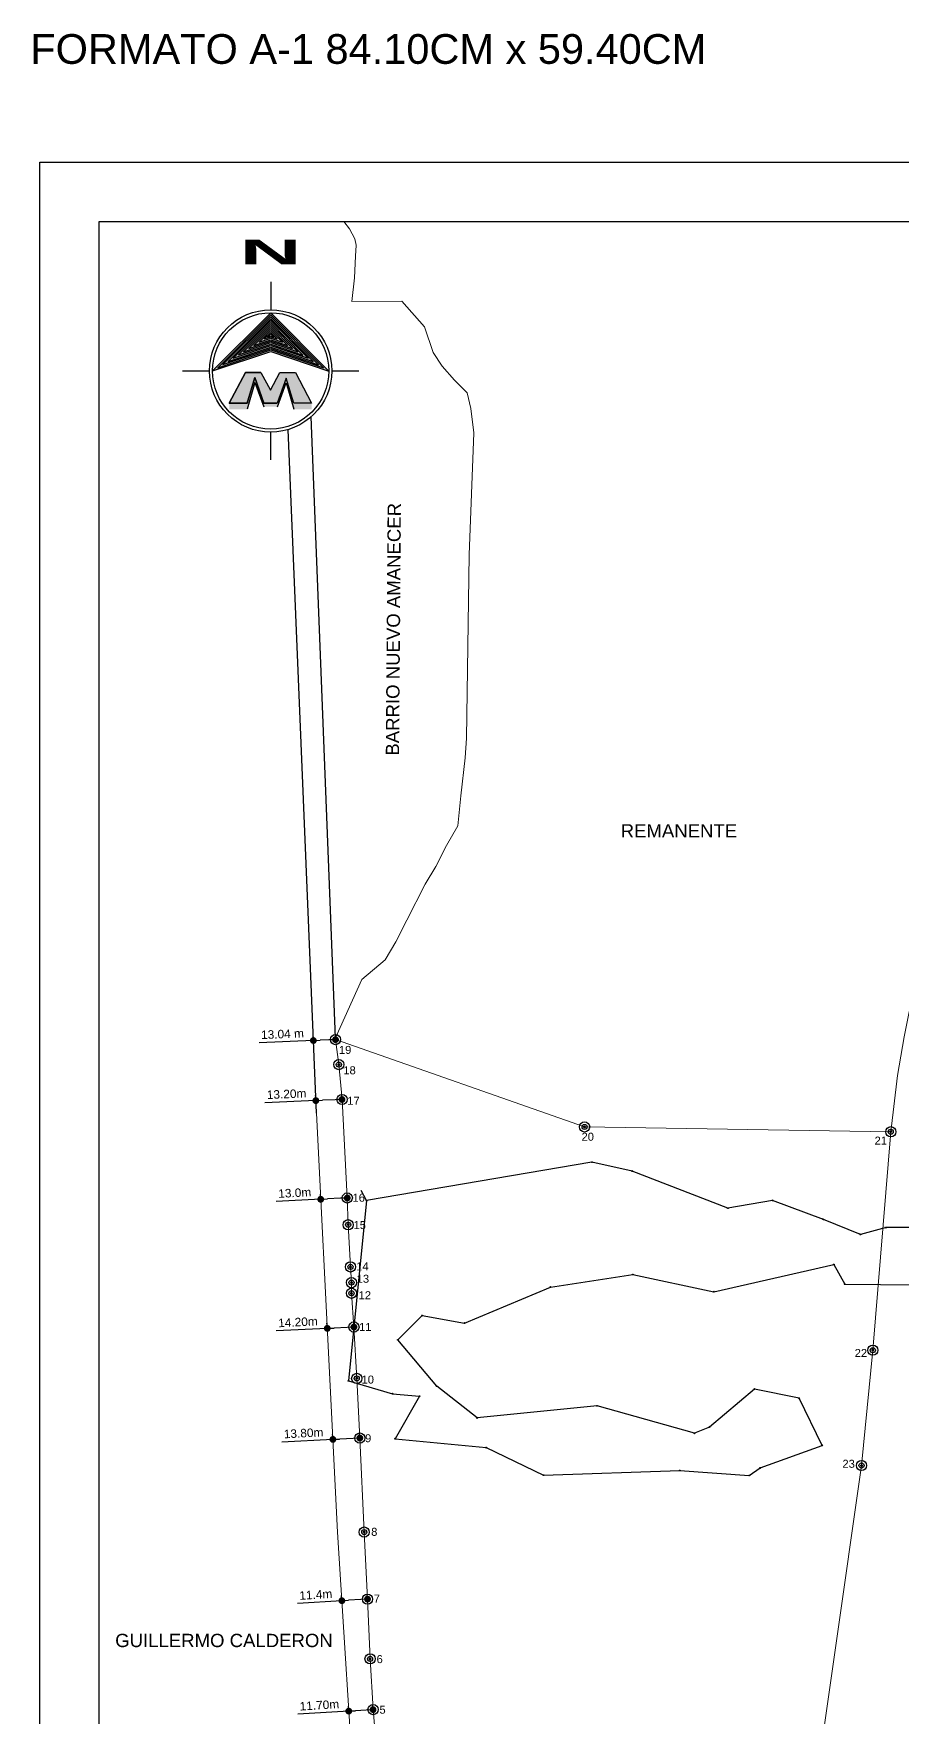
# Model space of a CAD drawing. Header units: metres. Extents: x 615852 to 659911, y 1301217 to 1325118.
# Drawn here: x 619047 to 619558, y 1314438 to 1315429 of the extents above; entities that cross this region are included whole.
import ezdxf

# ---------------------------------------------------------------- set-up
doc = ezdxf.new("R2010")
doc.units = ezdxf.units.M
doc.header["$PDMODE"] = 32
doc.header["$PDSIZE"] = 0.5
for name, color, linetype in [('CAJETIN', 5, 'Continuous'), ('CIRCULO PI', 2, 'Continuous'), ('CVL_PUNTO', 2, 'Continuous'), ('CVL_PUNTO_NUM', 2, 'Continuous'), ('NORTE', 1, 'Continuous'), ('POL GPS MAGELLAN', 4, 'Continuous'), ('POLIGONOS GEOREFERENCIADOS', 5, 'Continuous'), ('TEXTO 2', 7, 'Continuous'), ('TEXTOS', 2, 'Continuous')]:
    doc.layers.add(name, color=color, linetype=linetype)
doc.layers.add('Point', color=5, linetype='Continuous', lineweight=100)
doc.layers.add('Point_Name', color=1, linetype='Continuous', lineweight=100)
doc.styles.add('CAJETIN 2', font='arial.ttf', dxfattribs={"height": 0.25})
doc.styles.add('MONOTXT4', font='monotxt4.shx')
doc.styles.add('PI', font='arial.ttf', dxfattribs={"height": 0.4})
doc.styles.get("Standard").update_dxf_attribs({"font": 'arial.ttf'})
doc.dimstyles.new('COTAS DE RETIRO', dxfattribs={"dimtxt": 5, "dimasz": 4, "dimexe": 3, "dimexo": 2, "dimgap": 2, "dimtad": 1, "dimzin": 0, "dimdsep": 46, "dimtxsty": 'Standard', "dimblk": 'DOT', "dimcen": 0.09, "dimclrd": 1, "dimclre": 2, "dimclrt": 7, "dimadec": 0, "dimazin": 0, "dimtfac": 1, "dimtofl": 0, "dimtmove": 0, "dimatfit": 3, "dimfxl": 1, "dimtolj": 1, "dimtzin": 0, "dimarcsym": 0})

# ---------------------------------------------------------------- blocks, each defined once
blk = doc.blocks.new('_Dot')
at = {"color": 0, "linetype": 'ByBlock', "lineweight": -2}
blk.add_line((-0.5, 0), (-1, 0), dxfattribs=at)
at = {"color": 0, "linetype": 'ByBlock', "const_width": 0.5}
blk.add_lwpolyline([(-0.25, 0, 1), (0.25, 0, 1)], format="xyb", close=True, dxfattribs=at)
blk = doc.blocks.new('*D34')
at = {"layer": 'CIRCULO PI', "color": 1, "lineweight": -2, "transparency": 16777216}
for p, q in [((619232.14, 1314441.88), (619202.11, 1314440.01)), ((619242.48, 1314442.52), (619236.13, 1314442.13))]:
    blk.add_line(p, q, dxfattribs=at)
at = {"layer": 'CIRCULO PI', "color": 2, "lineweight": -2, "transparency": 16777216}
for p, q in [((619232.01, 1314443.87), (619231.95, 1314444.87)), ((619246.35, 1314444.76), (619246.29, 1314445.76))]:
    blk.add_line(p, q, dxfattribs=at)
at = {"layer": 'Defpoints', "color": 0, "transparency": 16777216}
for p in [(619232.14, 1314441.88, 0.09), (619232.14, 1314441.88), (619246.47, 1314442.77, -1.02)]:
    blk.add_point(p, dxfattribs=at)
at = {"layer": 'CIRCULO PI', "color": 1, "lineweight": -2, "transparency": 16777216, "xscale": 4, "yscale": 4, "zscale": 4}
for p, rotation in [((619232.14, 1314441.88), 183.551711444119), ((619246.47, 1314442.77), 3.551711444118899)]:
    blk.add_blockref('_Dot', p, dxfattribs=dict(at, rotation=rotation))
at = {"layer": 'CIRCULO PI', "color": 7, "transparency": 16777216, "insert": (619214.85, 1314445.37), "char_height": 5, "attachment_point": 5, "rotation": 3.55171}
blk.add_mtext('\\A1;11.70m', dxfattribs=at)
blk = doc.blocks.new('*D35')
at = {"layer": 'CIRCULO PI', "color": 1, "lineweight": -2, "transparency": 16777216}
for p, q in [((619228.1, 1314506.89), (619201.94, 1314505.27)), ((619239.18, 1314507.59), (619232.09, 1314507.14))]:
    blk.add_line(p, q, dxfattribs=at)
at = {"layer": 'CIRCULO PI', "color": 2, "lineweight": -2, "transparency": 16777216}
for p, q in [((619227.97, 1314508.89), (619227.91, 1314509.89)), ((619243.05, 1314509.83), (619242.99, 1314510.83))]:
    blk.add_line(p, q, dxfattribs=at)
at = {"layer": 'Defpoints', "color": 0, "transparency": 16777216}
for p in [(619228.1, 1314506.89, 0.09), (619228.1, 1314506.89), (619243.18, 1314507.83, 0.09)]:
    blk.add_point(p, dxfattribs=at)
at = {"layer": 'CIRCULO PI', "color": 1, "lineweight": -2, "transparency": 16777216, "xscale": 4, "yscale": 4, "zscale": 4}
for p, rotation in [((619228.1, 1314506.89), 183.563352770481), ((619243.18, 1314507.83), 3.563352770481067)]:
    blk.add_blockref('_Dot', p, dxfattribs=dict(at, rotation=rotation))
at = {"layer": 'CIRCULO PI', "color": 7, "transparency": 16777216, "insert": (619212.74, 1314510.46), "char_height": 5, "attachment_point": 5, "rotation": 3.56335}
blk.add_mtext('\\A1;11.4m', dxfattribs=at)
blk = doc.blocks.new('*D36')
at = {"layer": 'CIRCULO PI', "color": 2, "lineweight": -2, "transparency": 16777216}
for p, q in [((619238.56, 1314604.64), (619238.51, 1314605.64)), ((619222.7, 1314603.83), (619222.65, 1314604.83))]:
    blk.add_line(p, q, dxfattribs=at)
at = {"layer": 'CIRCULO PI', "color": 1, "lineweight": -2, "transparency": 16777216}
for p, q in [((619222.8, 1314601.84), (619192.76, 1314600.31)), ((619234.67, 1314602.44), (619226.8, 1314602.04))]:
    blk.add_line(p, q, dxfattribs=at)
at = {"layer": 'Defpoints', "color": 0, "transparency": 16777216}
for p in [(619222.8, 1314601.84, 0.09), (619222.8, 1314601.84), (619238.66, 1314602.64, 0.09)]:
    blk.add_point(p, dxfattribs=at)
at = {"layer": 'CIRCULO PI', "color": 1, "lineweight": -2, "transparency": 16777216, "xscale": 4, "yscale": 4, "zscale": 4}
for p, rotation in [((619222.8, 1314601.84), 182.9129958691735), ((619238.66, 1314602.64), 2.912995869173498)]:
    blk.add_blockref('_Dot', p, dxfattribs=dict(at, rotation=rotation))
at = {"layer": 'CIRCULO PI', "color": 7, "transparency": 16777216, "insert": (619205.55, 1314605.52), "char_height": 5, "attachment_point": 5, "rotation": 2.913}
blk.add_mtext('\\A1;13.80m', dxfattribs=at)
blk = doc.blocks.new('*D37')
at = {"layer": 'CIRCULO PI', "color": 1, "lineweight": -2, "transparency": 16777216}
for p, q in [((619219.49, 1314667.21), (619189.44, 1314665.69)), ((619231.21, 1314667.8), (619223.48, 1314667.41))]:
    blk.add_line(p, q, dxfattribs=at)
at = {"layer": 'CIRCULO PI', "color": 2, "lineweight": -2, "transparency": 16777216}
for p, q in [((619219.38, 1314669.21), (619219.33, 1314670.21)), ((619235.11, 1314670), (619235.06, 1314671))]:
    blk.add_line(p, q, dxfattribs=at)
at = {"layer": 'Defpoints', "color": 0, "transparency": 16777216}
for p in [(619219.49, 1314667.21, 0.09), (619219.49, 1314667.21), (619235.21, 1314668.01, 0.09)]:
    blk.add_point(p, dxfattribs=at)
at = {"layer": 'CIRCULO PI', "color": 1, "lineweight": -2, "transparency": 16777216, "xscale": 4, "yscale": 4, "zscale": 4}
for p, rotation in [((619219.49, 1314667.21), 182.8990603147893), ((619235.21, 1314668.01), 2.89906031478929)]:
    blk.add_blockref('_Dot', p, dxfattribs=dict(at, rotation=rotation))
at = {"layer": 'CIRCULO PI', "color": 7, "transparency": 16777216, "insert": (619202.23, 1314670.9), "char_height": 5, "attachment_point": 5, "rotation": 2.89906}
blk.add_mtext('\\A1;14.20m', dxfattribs=at)
blk = doc.blocks.new('*D38')
at = {"layer": 'CIRCULO PI', "color": 2, "lineweight": -2, "transparency": 16777216}
for p, q in [((619215.54, 1314745.18), (619215.49, 1314746.18)), ((619231.18, 1314745.97), (619231.13, 1314746.97))]:
    blk.add_line(p, q, dxfattribs=at)
at = {"layer": 'CIRCULO PI', "color": 1, "lineweight": -2, "transparency": 16777216}
for p, q in [((619215.64, 1314743.18), (619189.47, 1314741.85)), ((619227.29, 1314743.77), (619219.63, 1314743.38))]:
    blk.add_line(p, q, dxfattribs=at)
at = {"layer": 'Defpoints', "color": 0, "transparency": 16777216}
for p in [(619215.64, 1314743.18, 0.09), (619215.64, 1314743.18), (619231.28, 1314743.97, -1.02)]:
    blk.add_point(p, dxfattribs=at)
at = {"layer": 'CIRCULO PI', "color": 1, "lineweight": -2, "transparency": 16777216, "xscale": 4, "yscale": 4, "zscale": 4}
for p, rotation in [((619215.64, 1314743.18), 182.8990603145268), ((619231.28, 1314743.97), 2.89906031452678)]:
    blk.add_blockref('_Dot', p, dxfattribs=dict(at, rotation=rotation))
at = {"layer": 'CIRCULO PI', "color": 7, "transparency": 16777216, "insert": (619200.33, 1314746.96), "char_height": 5, "attachment_point": 5, "rotation": 2.89906}
blk.add_mtext('\\A1;13.0m', dxfattribs=at)
blk = doc.blocks.new('*D39')
at = {"layer": 'CIRCULO PI', "color": 1, "lineweight": -2, "transparency": 16777216}
for p, q in [((619211.31, 1314836.65), (619179.31, 1314835.33)), ((619220.34, 1314837.02), (619215.31, 1314836.81))]:
    blk.add_line(p, q, dxfattribs=at)
at = {"layer": 'CIRCULO PI', "color": 2, "lineweight": -2, "transparency": 16777216}
for p, q in [((619211.23, 1314838.64), (619211.19, 1314839.64)), ((619224.25, 1314839.18), (619224.21, 1314840.18))]:
    blk.add_line(p, q, dxfattribs=at)
at = {"layer": 'Defpoints', "color": 0, "transparency": 16777216}
for p in [(619211.31, 1314836.65, 0.09), (619211.31, 1314836.65), (619224.34, 1314837.18, -1.02)]:
    blk.add_point(p, dxfattribs=at)
at = {"layer": 'CIRCULO PI', "color": 1, "lineweight": -2, "transparency": 16777216, "xscale": 4, "yscale": 4, "zscale": 4}
for p, rotation in [((619211.31, 1314836.65), 182.3580765002456), ((619224.34, 1314837.18), 2.358076500245598)]:
    blk.add_blockref('_Dot', p, dxfattribs=dict(at, rotation=rotation))
at = {"layer": 'CIRCULO PI', "color": 7, "transparency": 16777216, "insert": (619193.12, 1314840.46), "char_height": 5, "attachment_point": 5, "rotation": 2.35808}
blk.add_mtext('\\A1;13.04 m', dxfattribs=at)
blk = doc.blocks.new('*D40')
at = {"layer": 'CIRCULO PI', "color": 2, "lineweight": -2, "transparency": 16777216}
for p, q in [((619212.68, 1314803.29), (619212.64, 1314804.29)), ((619228.11, 1314803.93), (619228.07, 1314804.93))]:
    blk.add_line(p, q, dxfattribs=at)
at = {"layer": 'CIRCULO PI', "color": 1, "lineweight": -2, "transparency": 16777216}
for p, q in [((619212.77, 1314801.29), (619182.7, 1314800.06)), ((619224.19, 1314801.77), (619216.76, 1314801.46))]:
    blk.add_line(p, q, dxfattribs=at)
at = {"layer": 'Defpoints', "color": 0, "transparency": 16777216}
for p in [(619212.77, 1314801.29, 0.09), (619212.77, 1314801.29), (619228.19, 1314801.93, -1.02)]:
    blk.add_point(p, dxfattribs=at)
at = {"layer": 'CIRCULO PI', "color": 1, "lineweight": -2, "transparency": 16777216, "xscale": 4, "yscale": 4, "zscale": 4}
for p, rotation in [((619228.19, 1314801.93), 2.358076499734247), ((619212.77, 1314801.29), 182.3580764997343)]:
    blk.add_blockref('_Dot', p, dxfattribs=dict(at, rotation=rotation))
at = {"layer": 'CIRCULO PI', "color": 7, "transparency": 16777216, "insert": (619195.55, 1314805.14), "char_height": 5, "attachment_point": 5, "rotation": 2.35808}
blk.add_mtext('\\A1;13.20m', dxfattribs=at)

msp = doc.modelspace()

# ---------------------------------------------------------------- hatches: boundary and pattern name
at = {"lineweight": 30}
h = msp.add_hatch(color=5, dxfattribs=at)
h.dxf.hatch_style = 1
h.paths.add_polyline_path([(619176.65288, 1315226.5076), (619176.76551, 1315226.88798), (619182.0864, 1315211.93601), (619190.0554, 1315211.93601), (619195.24093, 1315226.5076), (619199.8036, 1315211.93601), (619210.30577, 1315211.93601), (619200.78347, 1315229.94355), (619191.49927, 1315229.94355), (619186.0709, 1315219.50723), (619180.42322, 1315229.94355), (619171.35833, 1315229.94355), (619161.83604, 1315211.93601), (619172.3382, 1315211.93601)])
at = {"lineweight": 30, "true_color": 0x2424ff}
h = msp.add_hatch(color=160, dxfattribs=at)
h.dxf.hatch_style = 1
h.paths.add_polyline_path([(619176.85841, 1315223.94195), (619182.23385, 1315209.70728), (619190.09909, 1315209.70728), (619195.2016, 1315223.91105), (619199.89053, 1315208.28031), (619210.30577, 1315208.28031), (619210.30577, 1315211.93601), (619199.8036, 1315211.93601), (619195.24093, 1315226.5076), (619190.0554, 1315211.93601), (619182.0864, 1315211.93601), (619176.76551, 1315226.88798), (619172.3382, 1315211.93601), (619161.83604, 1315211.93601), (619161.83604, 1315208.28031), (619172.25127, 1315208.28031)])
at = {"layer": 'TEXTOS'}
h = msp.add_hatch(color=7, dxfattribs=at)
h.dxf.hatch_style = 1
h.paths.add_polyline_path([(619186.18098, 1315242.30934), (619220.34285, 1315230.69554), (619186.23019, 1315265.04636), (619151.94047, 1315230.81749)])

# ---------------------------------------------------------------- linework, layer by layer
at = {"color": 7, "lineweight": 0}
for p, q in [((619229.33023, 1315318.81251, 0.08081), (619232.58747, 1315314.5421, 0.08081)), ((619232.58747, 1315314.5421, 0.08081), (619235.79996, 1315308.64193, 0.08081)), ((619235.79996, 1315308.64193, 0.08081), (619236.49891, 1315304.83103, 0.08081)), ((619236.49891, 1315304.83103, 0.08081), (619236.20541, 1315298.30671, 0.08081)), ((619236.20541, 1315298.30671, 0.08081), (619235.5496, 1315285.57644, 0.08081)), ((619235.5496, 1315285.57644, 0.08081), (619233.90462, 1315271.7265, 0.08081)), ((619233.90462, 1315271.7265, 0.08081), (619263.38623, 1315271.89594, 0.08081)), ((619263.38623, 1315271.89594, 0.08081), (619276.70957, 1315256.74996, 0.08081)), ((619276.70957, 1315256.74996, 0.08081), (619281.74728, 1315241.63293, 0.08081)), ((619281.74728, 1315241.63293, 0.08081), (619287.04668, 1315233.64133, 0.08081)), ((619287.04668, 1315233.64133, 0.08081), (619294.40011, 1315225.48551, 0.08081)), ((619294.40011, 1315225.48551, 0.08081), (619301.92588, 1315218.00993, 0.08081)), ((619301.92588, 1315218.00993, 0.08081), (619304.05737, 1315208.65002, 0.08081)), ((619304.05737, 1315208.65002, 0.08081), (619305.70461, 1315194.43912, 0.08081)), ((619305.70461, 1315194.43912, 0.08081), (619303.10877, 1315122.55551, 0.08081)), ((619303.10877, 1315122.55551, 0.08081), (619301.37742, 1315014.69094, 0.08081)), ((619301.37742, 1315014.69094, 0.08081), (619300.68797, 1315003.14551, 0.08081)), ((619300.68797, 1315003.14551, 0.08081), (619298.17238, 1314980.60814, 0.08081)), ((619298.17238, 1314980.60814, 0.08081), (619296.31383, 1314963.10289, 0.08081)), ((619296.31383, 1314963.10289, 0.08081), (619289.76449, 1314951.4929, 0.08081)), ((619289.76449, 1314951.4929, 0.08081), (619283.33507, 1314939.0721, 0.08081)), ((619283.33507, 1314939.0721, 0.08081), (619277.19695, 1314928.74142, 0.08081)), ((619277.19695, 1314928.74142, 0.08081), (619266.24892, 1314907.55928, 0.08081)), ((619266.24892, 1314907.55928, 0.08081), (619259.81076, 1314894.84031, 0.08081)), ((619259.81076, 1314894.84031, 0.08081), (619253.6607, 1314884.25149, 0.08081)), ((619239.84793, 1314872.59554, 0.08081), (619224.33509, 1314838.18223))]:
    msp.add_line(p, q, dxfattribs=at)
at = {"color": 5}
for p, q in [((619171.35833, 1315229.94355, 0.04865), (619180.42322, 1315229.94355, 0.04865)), ((619191.49927, 1315229.94355, 0.04865), (619200.78347, 1315229.94355, 0.04865)), ((619176.85841, 1315223.94195, 0.04865), (619172.25127, 1315208.28031, 0.04865)), ((619176.76551, 1315226.88798, 0.04865), (619172.3382, 1315211.93601, 0.04865)), ((619182.0864, 1315211.93601, 0.04865), (619176.76551, 1315226.88798, 0.04865)), ((619176.85841, 1315223.94195, 0.04865), (619182.23385, 1315209.70728, 0.04865)), ((619195.24093, 1315226.5076, 0.04865), (619190.0554, 1315211.93601, 0.04865)), ((619190.09909, 1315209.70728, 0.04865), (619195.2016, 1315223.91105, 0.04865)), ((619195.2016, 1315223.91105, 0.04865), (619199.89053, 1315208.28031, 0.04865)), ((619199.8036, 1315211.93601, 0.04865), (619195.24093, 1315226.5076, 0.04865)), ((619190.0554, 1315211.93601, 0.04865), (619182.0864, 1315211.93601, 0.04865))]:
    msp.add_line(p, q, dxfattribs=at)
msp.add_lwpolyline([(619050.23868, 1313882.06251), (619050.23868, 1315353.81251), (620089.73868, 1315353.81251), (620089.73868, 1313882.06251)], close=True)
at = {"color": 5, "elevation": 0.04865}
for points in [[(619180.42322, 1315229.94355), (619171.35833, 1315229.94355), (619161.83604, 1315211.93601), (619172.3382, 1315211.93601), (619176.76551, 1315226.88798), (619182.0864, 1315211.93601), (619190.0554, 1315211.93601)], [(619176.65288, 1315226.5076), (619172.3382, 1315211.93601), (619161.83604, 1315211.93601), (619171.35833, 1315229.94355), (619180.42322, 1315229.94355), (619186.0709, 1315219.50723), (619191.49927, 1315229.94355), (619200.78347, 1315229.94355), (619210.30577, 1315211.93601), (619199.8036, 1315211.93601), (619195.24093, 1315226.5076), (619190.0554, 1315211.93601), (619182.0864, 1315211.93601), (619176.76551, 1315226.88798)], [(619186.0709, 1315219.50723), (619191.49927, 1315229.94355)], [(619191.71858, 1315229.94355), (619200.78347, 1315229.94355), (619210.30577, 1315211.93601), (619199.8036, 1315211.93601)], [(619195.24093, 1315226.5076), (619190.0554, 1315211.93601), (619182.0864, 1315211.93601)]]:
    msp.add_lwpolyline(points, dxfattribs=at)
at = {"color": 7, "lineweight": 0, "elevation": 0.08081}
for points in [[(619551.24826, 1314782.96137), (619555.23192, 1314816.0369), (619559.06999, 1314838.77073), (619565.10205, 1314868.01646), (619570.96898, 1314891.07549), (619574.81368, 1314908.00716), (619578.2881, 1314921.22187), (619584.33112, 1314938.9235), (619591.73399, 1314962.28128), (619592.16874, 1314987.47897), (619592.5354, 1315003.19645)], [(619239.84793, 1314872.59554), (619253.6607, 1314884.25149)]]:
    msp.add_lwpolyline(points, dxfattribs=at)
at = {"color": 4, "lineweight": 0}
msp.add_lwpolyline([(619224.33476, 1314837.18235), (619370.98028, 1314785.76672)], dxfattribs=at)
at = {"color": 2, "lineweight": 0, "elevation": -1.02273}
msp.add_lwpolyline([(619257.29455, 1314245.56653), (619251.95505, 1314338.01153), (619248.95905, 1314399.07603), (619247.28155, 1314433.71053), (619246.47155, 1314442.76853), (619244.70055, 1314472.65253), (619243.17705, 1314507.83403), (619241.25155, 1314547.31353), (619238.66105, 1314602.64403), (619236.85355, 1314637.74303), (619235.20705, 1314668.00753), (619233.73605, 1314687.86053), (619233.77605, 1314694.12903), (619233.16505, 1314703.37603), (619231.80405, 1314728.34253), (619231.28005, 1314743.97203), (619228.18955, 1314801.93003), (619226.32555, 1314822.47403), (619224.33505, 1314837.18253), (619370.98055, 1314785.76703), (619551.24855, 1314782.96153), (619540.67005, 1314654.47003), (619534.04055, 1314586.47303), (619473.32505, 1314161.17153)], close=True, dxfattribs=at)
at = {"color": 7, "lineweight": 0, "true_color": 0xffffff, "elevation": 0.09144}
msp.add_lwpolyline([(619213.06758, 1314793.95196), (619213.06758, 1314793.95196), (619221.20249, 1314633.31432), (619225.57882, 1314547.31037), (619230.21246, 1314472.90127), (619232.89967, 1314429.60708), (619235.67096, 1314372.00041), (619254.30525, 1314041.22589)], dxfattribs=at)
at = {"layer": 'CAJETIN'}
msp.add_lwpolyline([(619085.23868, 1313917.06251), (619085.23868, 1315318.81251), (620054.73868, 1315318.81251), (620054.73868, 1313917.06251)], close=True, dxfattribs=at)
at = {"layer": 'CIRCULO PI'}
for points, elevation in [([(619224.33509, 1314838.18223), (619209.93613, 1315203.77813)], 0.08081), ([(619213.06758, 1314793.95196), (619196.49781, 1315196.33155)], 0.09144)]:
    msp.add_lwpolyline(points, dxfattribs=dict(at, elevation=elevation))
at = {"layer": 'CIRCULO PI', "color": 1}
for centre in [(619224.33476, 1314837.18235), (619226.3256, 1314822.47394, 0.09144), (619228.18947, 1314801.92971, 0.09144), (619370.98028, 1314785.76672), (619551.24826, 1314782.96137, 0.08081), (619231.27984, 1314743.97185, 0.02836), (619231.80381, 1314728.2175, 0.35769), (619233.16477, 1314703.3756, 0.09144), (619233.77624, 1314694.12895, 0.09144), (619233.73603, 1314687.8604, 0.01593), (619235.2071, 1314668.00711, 0.09144), (619540.67001, 1314654.34469, 17.78414), (619236.85341, 1314637.74272, 0.09144), (619238.66078, 1314602.64366, 0.09144), (619534.04065, 1314586.47284, 0.09144), (619241.25165, 1314547.31339, -0.05331), (619243.17707, 1314507.83374, 0.09144), (619244.70044, 1314472.65248, 0.09144), (619246.47158, 1314442.76834, 0.09144)]:
    msp.add_circle(centre, 3, dxfattribs=at)
at = {"layer": 'CIRCULO PI'}
for centre in [(619224.33476, 1314837.18235), (619226.3256, 1314822.47394, 0.09144), (619228.18947, 1314801.92971, 0.09144), (619370.98028, 1314785.76672), (619551.24826, 1314782.96137, 0.08081), (619231.27984, 1314743.97185, 0.02836), (619231.80381, 1314728.2175, 0.35769), (619233.16477, 1314703.3756, 0.09144), (619233.77624, 1314694.12895, 0.09144), (619233.73603, 1314687.8604, 0.01593), (619235.2071, 1314668.00711, 0.09144), (619540.67001, 1314654.34469, 17.78414), (619236.85341, 1314637.74272, 0.09144), (619238.66078, 1314602.64366, 0.09144), (619534.04065, 1314586.47284, 0.09144), (619241.25165, 1314547.31339, -0.05331), (619243.17707, 1314507.83374, 0.09144), (619244.70044, 1314472.65248, 0.09144), (619246.47158, 1314442.76834, 0.09144)]:
    msp.add_circle(centre, 1.5, dxfattribs=at)
at = {"layer": 'CVL_PUNTO', "color": 2}
for p in [(619375.33065, 1314765.03831), (619398.99084, 1314759.81824), (619242.52958, 1314742.50868), (619455.38832, 1314737.94208), (619481.70054, 1314742.47201), (619511.61179, 1314731.31792), (619548.4421, 1314726.49781), (619533.37353, 1314722.46028), (619517.6646, 1314704.80841), (619399.43256, 1314698.89109), (619350.88295, 1314691.51095), (619447.07217, 1314688.79122), (619524.13849, 1314693.22345), (619275.3139, 1314674.73547), (619300.32782, 1314670.32488), (619261.0305, 1314660.45186), (619231.94874, 1314636.31897), (619257.93045, 1314628.73318), (619273.7859, 1314627.32908), (619283.91403, 1314633.18058), (619471.01265, 1314631.46702), (619497.37387, 1314626.04095), (619378.28483, 1314621.61031), (619307.73427, 1314614.4705), (619435.6453, 1314605.46014), (619444.56538, 1314609.15012), (619259.52817, 1314602.22916), (619313.02774, 1314597.01931), (619510.93611, 1314598.34987), (619346.85744, 1314580.77941), (619427.01681, 1314583.52963), (619467.87648, 1314580.59974), (619474.28642, 1314585.04976)]:
    msp.add_point(p, dxfattribs=at)
at = {"layer": 'NORTE', "color": 0}
for p, q in [((619186.17643, 1315283.2018, 0.01521), (619186.17643, 1315266.81154, 0.04136)), ((619134.31544, 1315230.81621, 0.04865), (619150.17534, 1315230.81511, 0.04865)), ((619222.1682, 1315230.81261, 0.04865), (619238.02809, 1315230.81151, 0.04865)), ((619186.17177, 1315194.81868, 0.04865), (619186.17177, 1315178.42842, 0.07481))]:
    msp.add_line(p, q, dxfattribs=at)
msp.add_circle((619186.17177, 1315230.81511, 0.04865), 34.2313, dxfattribs=at)
at = {"layer": 'Point', "color": 4}
for p in [(619224.33476, 1314837.18235), (619226.3256, 1314822.47394, 0.25241), (619228.18947, 1314801.92971, 0.37796), (619370.98028, 1314785.76672, 0.65866), (619551.24826, 1314782.96137, 0.08081), (619231.27984, 1314743.97185, 0.02836), (619231.80381, 1314728.2175, 0.35769), (619233.16477, 1314703.3756, 0.11336), (619233.73603, 1314687.8604, 0.01593), (619233.77624, 1314694.12895, 0.15854)]:
    msp.add_point(p, dxfattribs=at)
at = {"layer": 'Point'}
for p in [(619235.2071, 1314668.00711, -0.27756), (619540.67001, 1314654.46969, 0.07221), (619236.85341, 1314637.74272, 0.12944), (619238.66078, 1314602.64366, 0.12929), (619534.04065, 1314586.47284, -0.49254), (619241.25165, 1314547.31339, -0.05331), (619243.17707, 1314507.83374, -0.22611), (619244.70044, 1314472.65248, 0.75029), (619246.47158, 1314442.76834, -0.14239)]:
    msp.add_point(p, dxfattribs=at)
at = {"layer": 'POL GPS MAGELLAN'}
for points in [[(619533.37956, 1314722.45842), (619511.618, 1314731.316), (619481.707, 1314742.47), (619455.395, 1314737.94), (619398.998, 1314759.816), (619375.338, 1314765.036), (619242.538, 1314742.506)], [(619242.538, 1314742.506), (619239.47298, 1314748.42683)]]:
    msp.add_lwpolyline(points, dxfattribs=at)
at = {"layer": 'POLIGONOS GEOREFERENCIADOS'}
msp.add_lwpolyline([(619587.128, 1314726.496), (619548.448, 1314726.496), (619533.37956, 1314722.45842), (619511.618, 1314731.316), (619481.707, 1314742.47), (619455.395, 1314737.94), (619398.998, 1314759.816), (619375.338, 1314765.036), (619242.538, 1314742.506), (619231.958, 1314636.316), (619257.93993, 1314628.73014), (619273.7955, 1314627.326), (619259.538, 1314602.226), (619313.038, 1314597.016), (619346.868, 1314580.776), (619427.028, 1314583.526), (619467.888, 1314580.596), (619474.298, 1314585.046), (619510.948, 1314598.346), (619497.386, 1314626.037), (619471.025, 1314631.463), (619444.578, 1314609.146), (619435.658, 1314605.456), (619378.298, 1314621.606), (619307.748, 1314614.466), (619283.928, 1314633.176), (619261.04476, 1314660.44718), (619275.32832, 1314674.73074), (619300.34244, 1314670.32008), (619350.898, 1314691.506), (619399.448, 1314698.886), (619447.088, 1314688.786), (619517.681, 1314704.803), (619524.155, 1314693.218), (619566.221, 1314692.773)], dxfattribs=at)
at = {"layer": 'TEXTOS', "color": 7, "elevation": 0.0821}
msp.add_lwpolyline([(619186.23019, 1315265.04636), (619151.94047, 1315230.81749), (619186.18098, 1315242.30934), (619220.34285, 1315230.69554), (619186.23019, 1315265.04636)], dxfattribs=at)
for points in [[(619186.22766, 1315263.88905), (619154.98433, 1315232.70116), (619186.18266, 1315243.17199), (619217.30984, 1315232.58987)], [(619186.22513, 1315262.73174), (619158.02819, 1315234.58483), (619186.18434, 1315244.03464), (619214.27682, 1315234.48421)], [(619186.22261, 1315261.57443), (619161.07204, 1315236.46849), (619186.18602, 1315244.89729), (619211.24381, 1315236.37854)], [(619186.22008, 1315260.41712), (619164.1159, 1315238.35216), (619186.1877, 1315245.75993), (619208.21079, 1315238.27288)], [(619186.21755, 1315259.25981), (619167.15976, 1315240.23583), (619186.18938, 1315246.62258), (619205.17778, 1315240.16722)], [(619186.21503, 1315258.1025), (619170.20361, 1315242.1195), (619186.19106, 1315247.48523), (619202.14476, 1315242.06155)], [(619186.2125, 1315256.94519), (619173.24747, 1315244.00317), (619186.19274, 1315248.34788), (619199.11175, 1315243.95589)], [(619186.20997, 1315255.78788), (619176.29133, 1315245.88684), (619186.19443, 1315249.21053), (619196.07873, 1315245.85022)], [(619186.20745, 1315254.63057), (619179.33518, 1315247.77051), (619186.19611, 1315250.07318), (619193.04572, 1315247.74456)], [(619186.20492, 1315253.47326), (619182.37904, 1315249.65417), (619186.19779, 1315250.93583), (619190.0127, 1315249.63889)], [(619186.20329, 1315252.72773), (619184.33989, 1315250.86763), (619186.19887, 1315251.49155), (619188.05884, 1315250.85922)]]:
    msp.add_lwpolyline(points, close=True, dxfattribs=at)
at = {"layer": 'TEXTOS', "color": 0}
msp.add_circle((619186.17177, 1315230.81511, 0.04865), 35.99643, dxfattribs=at)

# ---------------------------------------------------------------- texts
at = {"style": 'CAJETIN 2'}
msp.add_text('FORMATO A-1 84.10CM x 59.40CM', height=17.5, dxfattribs=at).set_placement((619044.6395, 1315411.60139))
at = {"color": 7, "lineweight": 25, "insert": (619167.91664, 1315308.12835, 0.04865), "char_height": 14.4571742, "attachment_point": 1}
msp.add_mtext('{\\fBaskerville Old Face|b1|i0|c0|p18;\\W2.6;\\T2.05;N}', dxfattribs=at)
at = {"layer": 'CIRCULO PI', "color": 7, "style": 'PI'}
for s, height, p in [('19', 4.710745, (619226.36535, 1314828.78274, 0.05506)), ('18', 4.710745, (619228.94895, 1314816.77945, 0.05506)), ('17', 4.710745, (619231.2762, 1314798.81134, 0.05506)), ('20', 4.710745, (619369.1856, 1314777.67121, 0.05506)), ('21', 4.710745, (619541.71765, 1314775.39317, 0.05506)), ('16', 4.710745, (619234.3412, 1314741.75536, 0.05506)), ('15', 4.710745, (619234.95324, 1314725.66951, 0.05506)), ('14', 4.710745, (619236.50193, 1314701.33329, 0.05506)), ('13', 4.710745, (619236.81009, 1314694.06582, 0.05506)), ('12', 4.710745, (619237.94655, 1314684.3627, 0.05506)), ('11', 4.710745, (619238.21955, 1314665.656, 0.1465)), ('22', 4.710745, (619529.99857, 1314650.36792, 0.05506)), ('10', 4.710745, (619239.66641, 1314634.7059, 0.05506)), ('9', 4.71075, (619241.74594, 1314600.1745, 0.05506)), ('23', 4.710745, (619522.76939, 1314585.14687, 0.05506)), ('8', 4.71075, (619245.33809, 1314545.08279, 0.05506)), ('7', 4.71075, (619246.86574, 1314505.82117, 0.05506)), ('6', 4.71075, (619248.52619, 1314470.14921, 0.05506)), ('5', 4.71075, (619250.21704, 1314440.38603, 0.05506))]:
    msp.add_text(s, height=height, dxfattribs=at).set_placement(p)
at = {"layer": 'CVL_PUNTO_NUM', "color": 2, "style": 'MONOTXT4'}
for s, p in [('24', (619480.79412, 1314742.89439)), ('23', (619510.71345, 1314731.75722)), ('21', (619547.60202, 1314727.04027)), ('22', (619532.48161, 1314722.91247))]:
    msp.add_text(s, height=0.5, dxfattribs=at).set_placement(p)
at = {"layer": 'Point_Name', "color": 4}
for s, p in [('p1', (619224.33476, 1314837.30735, -17.62049)), ('p2', (619226.3256, 1314822.59894, -17.62049)), ('p3', (619228.18947, 1314802.05471, -17.62049)), ('p32', (619370.98028, 1314785.89172, -17.62049)), ('p31', (619551.24826, 1314783.08637, -17.62049)), ('p4', (619231.27984, 1314744.09685, -17.62049)), ('p6', (619231.80381, 1314728.3425, -17.62049)), ('p7', (619233.16477, 1314703.5006, -17.62049)), ('p10', (619233.73603, 1314687.9854, -17.62049)), ('p8', (619233.77624, 1314694.25395, -17.62049))]:
    msp.add_text(s, height=0.25, dxfattribs=at).set_placement(p)
at = {"layer": 'Point_Name'}
for s, p in [('p11', (619235.2071, 1314668.13211, -17.62049)), ('p30', (619540.67001, 1314654.59469, -17.62049)), ('p12', (619236.85341, 1314637.86772, -17.62049)), ('p14', (619238.66078, 1314602.76866, -17.62049)), ('p29', (619534.04065, 1314586.59784, -17.62049)), ('p16', (619241.25165, 1314547.43839, -17.62049)), ('p18', (619243.17707, 1314507.95874, -17.62049)), ('p19', (619244.70044, 1314472.77748, -17.62049)), ('p21', (619246.47158, 1314442.89334, -17.62049))]:
    msp.add_text(s, height=0.25, dxfattribs=at).set_placement(p)
at = {"layer": 'TEXTO 2', "style": 'PI'}
msp.add_text('BARRIO NUEVO AMANECER', height=7.8222933, rotation=89.57684172, dxfattribs=at).set_placement((619261.75728, 1315004.34548, 0.09144))
for s, height, p in [('REMANENTE', 7.822293, (619392.22593, 1314956.19148)), ('GUILLERMO CALDERON', 7.8222933, (619094.63036, 1314479.57431))]:
    msp.add_text(s, height=height, dxfattribs=at).set_placement(p)

# ---------------------------------------------------------------- dimensions: what is measured, and where the dimension line sits
at = {"layer": 'CIRCULO PI'}
dim = msp.add_aligned_dim(p1=(619224.33509, 1314837.18223, -1.02273), p2=(619211.30947, 1314836.64585, 0.09144), distance=0, dimstyle='COTAS DE RETIRO', override={"dimpost": ' m', "dimfxl": 0.18}, dxfattribs=at)
dim.commit()
dim.dimension.update_dxf_attribs({"geometry": '*D39', "text_midpoint": (619193.12334, 1314840.45538)})
for p1, p2, text, picture, middle in [((619228.18955, 1314801.93003, -1.02273), (619212.7652, 1314801.29487, 0.09144), '13.20m', '*D40', (619195.54858, 1314805.14433)), ((619231.28005, 1314743.97203, -1.02273), (619215.63874, 1314743.17994, 0.09144), '13.0m', '*D38', (619200.32642, 1314746.96491)), ((619235.2071, 1314668.00711, 0.09144), (619219.48591, 1314667.21097, 0.09144), '14.20m', '*D37', (619202.2338, 1314670.896)), ((619238.66078, 1314602.64366, 0.09144), (619222.80423, 1314601.8368, 0.09144), '13.80m', '*D36', (619205.55113, 1314605.51933)), ((619243.17707, 1314507.83374, 0.09144), (619228.09561, 1314506.89458, 0.09144), '11.4m', '*D35', (619212.74319, 1314510.45751)), ((619246.47157, 1314442.76834, -1.02273), (619232.13799, 1314441.87868, 0.09144), '11.70m', '*D34', (619214.84502, 1314445.36695))]:
    dim = msp.add_aligned_dim(p1=p1, p2=p2, distance=0, text=text, dimstyle='COTAS DE RETIRO', override={"dimpost": ' m', "dimfxl": 0.18}, dxfattribs=at)
    dim.commit()
    dim.dimension.update_dxf_attribs({"geometry": picture, "text_midpoint": middle})

doc.saveas('drawing.dxf')
